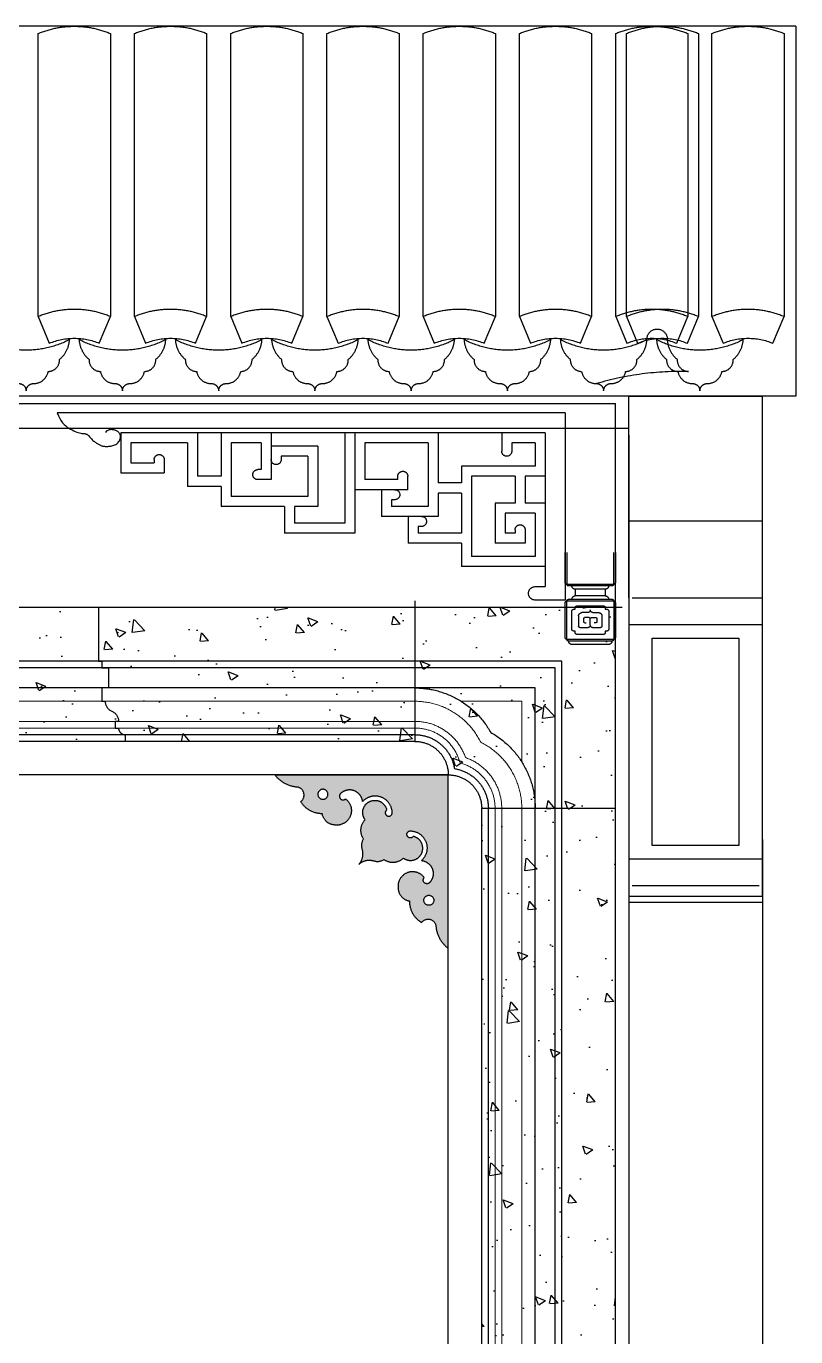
# Model space of a CAD drawing. Extents: x 296441 to 853063, y 459050 to 1117990.
# Drawn here: x 640348 to 641499, y 996923 to 998883 of the extents above; entities that cross this region are included whole.
import ezdxf
from ezdxf.xclip import XClip

# ---------------------------------------------------------------- set-up
doc = ezdxf.new("R2010")
doc.units = 0
doc.header["$LTSCALE"] = 1000
doc.header["$XCLIPFRAME"] = 0
for name, color, linetype in [('17-ELEV$0$G-XREF', 2, 'Continuous'), ('98S1-ELEV-N$0$A_PL_1', 130, 'Continuous'), ('A-DETL-MCUT', 6, 'Continuous'), ('A-DETL-PATT', 9, 'Continuous'), ('A_STAIR', 4, 'Continuous'), ('E1-ELEV-N$0$A-ELEV-HEVY', 2, 'Continuous'), ('E2-E3-ELEV-N$0$G-XREF', 2, 'Continuous'), ('ELEV-4$0$A-ELEV-OVLK', 153, 'Continuous'), ('LPC2118a$0$A-ELEV-OVLK', 153, 'Continuous'), ('mt1-E$0$MT_A-ELEV-E$0$A-ELEV-MEDM-HEVY', 2, 'Continuous'), ('mt2-E$0$A-ELEV-WIND', 147, 'Continuous'), ('WALL-TYPE-D-2$0$A-ELEV-MEDM-HEVY', 2, 'Continuous'), ('WALL-TYPE-D-2$0$A-ELEV-THIN', 144, 'Continuous'), ('WALL-TYPE-DETL-W$0$A-ELEV-MEDM', 4, 'Continuous'), ('WALL-TYPE-DETL-W$0$A-ELEV-THIN', 145, 'Continuous'), ('WALL-TYPE-DETL-W$0$A-ELEV-THIN-GRAY', 252, 'Continuous'), ('WALL-TYPE-DETL-W$0$A-SECT-WOOD', 17, 'Continuous'), ('ZT1_通用--填充---PM、LM、DY、JD', 8, 'Continuous'), ('分格线', 55, 'Continuous')]:
    doc.layers.add(name, color=color, linetype=linetype)
doc.layers.add('98S1-ELEV-N$0$A_PL_4', color=138, linetype='Continuous', lineweight=9)
doc.layers.add('A_PL_4', color=138, linetype='Continuous', lineweight=9)

# ---------------------------------------------------------------- blocks, each defined once
blk = doc.blocks.new('mt2-E$0$门角饰2')
at = {"layer": 'mt2-E$0$A-ELEV-WIND'}
h = blk.add_hatch(dxfattribs=at)
h.set_pattern_fill('AR-SAND', color=256)
h.set_pattern_definition([(37.50000000000001, (-797316.2345391549, -78531.11620388067), (-0.08000156479920251, 2.447066186646712), [0, -1.9304, 0, -2.159, 0, -2.06375]), (7.499999999999999, (-797316.2345391549, -78531.11620388067), (2.247616415690013, 3.584125502841771), [0, -1.0414, 0, -1.7399, 0, -0.66675]), (327.5, (-797317.7966391549, -78531.11620388067), (3.954961851207289, 0.007185923392728499), [0, -0.635, 0, -2.286, 0, -2.9845]), (317.5, (-797317.7966391549, -78531.11620388067), (3.817782262361487, 1.114646616286081), [0, -0.3175, 0, -1.4986, 0, -1.7145])])
h.paths.add_polyline_path([(0, 9.604264050722122e-10), (-133.8998702461831, -133.899870246154, -0.2676571532335317), (-111.9165835716994, -128.4929244415252, 0.2151758919660909), (-95.89758826955222, -126.832234016154, 0.3460682600296425), (-67.09245104342699, -124.4911920379382, 1.232605031124109), (-52.41351540840697, -92.07900429167785, -1.715722040888931), (-56.26232000393793, -83.86811689141905, -0.6710672228442435), (-40.09217631304637, -128.2021358765196, -0.5957551357357035), (-26.92652275052387, -159.9496024594409, -1.111434380358269), (-36.05906095961109, -153.5290343112429, 0.7649724216397704), (-75.02940542367287, -169.3769107072148, 0.3588800555595215), (-58.13925293588545, -188.5553632215015, 0.2663244727307067), (-39.90918733167928, -220.8203449534485, -0.6614347302214693), (-18.46929284580983, -225.4096483872854, 0.2240281881819003), (3.492459654808044e-10, -259.3334308330668)])
h.paths.add_polyline_path([(-21.58336763107218, -187.5880894524744, -1), (-36.58336763107218, -187.5880894524744, -1)], flags=16)
blk.add_lwpolyline([(-133.8998702454846, -133.8998702454846, -0.2676571532220454), (-111.9165835716994, -128.4929244415252, 0.2151758919660909), (-95.89758826955222, -126.832234016154, 0.3460682600296422), (-67.09245104342699, -124.4911920379382, 1.232605031124109), (-52.41351540840697, -92.07900429167785, -1.71572204088913), (-56.26232000393793, -83.86811689141905, -0.6710672228442267), (-40.09217631304637, -128.2021358765196, -0.5957551357357065), (-26.92652275052387, -159.9496024594409, -1.111434380358206), (-36.05906095961109, -153.5290343112429, 0.76497242163977), (-75.02940542367287, -169.3769107072148, 0.3588800555595209), (-58.13925293588545, -188.5553632215015, 0.2663244727307067), (-39.90918733167928, -220.8203449534485, -0.6614347302214496), (-18.46929284580983, -225.4096483872854, 0.224028188181906), (3.492459654808044e-10, -259.3334308330668), (0, 0)], format="xyb", dxfattribs=at)
blk.add_circle((-29.08336763107218, -187.5880894524744), 7.5, dxfattribs=at)
blk = doc.blocks.new('A$C7CE90621')
for p, q in [((-0.001879667048342526, 279.9995842226635), (-0.001879667048342526, -0.0004157773364568129)), ((-0.001879667048342526, 279.9995842226635), (759.9981203329517, 279.9995842226635)), ((29.99812033295166, 249.9995842226635), (29.99812033295166, 19.99958422266354)), ((29.99812033295166, 249.9995842226635), (664.9981203330681, 249.9995842226635)), ((94.99812033295166, 249.9995842226635), (94.99812033295166, 222.4995842226635)), ((189.9981203329517, 249.9995842226635), (189.9981203329517, 174.9995842226635)), ((314.9981203330681, 249.9995842226635), (314.9981203329517, 99.9995842226781)), ((329.9981203330681, 249.9995842226635), (329.9981203329517, 114.9995842226781)), ((439.9981203330681, 249.9995842226635), (439.9981203330681, 179.9995842226781)), ((514.9981203330681, 249.9995842226199), (514.9981203329517, 184.9995842226781)), ((549.9981203330681, 249.9995842226199), (549.9981203330681, 184.9995842226781)), ((664.9981203330681, 249.9995842226199), (664.9981203330681, 189.9995842227072)), ((44.99812033295166, 234.9995842226635), (79.99812033295166, 234.9995842226635)), ((44.99812033295166, 234.9995842226635), (44.99812033295166, 199.999584222649)), ((79.99812033295166, 234.9995842226635), (79.99812033295166, 222.4995842226635)), ((204.9981203329517, 234.999584222649), (204.9981203329517, 139.9995842226635)), ((204.9981203329517, 234.999584222649), (299.9981203330681, 234.9995842226635)), ((299.9981203330681, 234.9995842226635), (299.9981203329517, 179.9995842226635)), ((369.9981203329517, 229.9995842226635), (439.9981203330681, 229.9995842226635)), ((369.9981203329517, 229.9995842226635), (369.9981203329517, 139.9995842226635)), ((454.9981203330681, 234.9995842226635), (499.9981203330681, 234.9995842226635)), ((454.9981203330681, 234.9995842226635), (454.9981203329517, 194.9995842226781)), ((499.9981203330681, 234.9995842226635), (499.9981203329517, 154.9995842226781)), ((564.9981203330681, 234.9995842226635), (564.9981203329517, 169.9995842226926)), ((564.9981203330681, 234.9995842226635), (649.9981203330681, 234.9995842226635)), ((649.9981203330681, 234.9995842226635), (649.9981203330681, 204.9995842227072)), ((44.99812033295166, 199.999584222649), (154.9981203329517, 199.999584222649)), ((154.9981203329517, 199.999584222649), (154.9981203329517, 174.9995842226635)), ((384.9981203329517, 214.9995842226635), (424.9981203330681, 214.9995842226635)), ((384.9981203329517, 214.9995842226635), (384.9981203329517, 154.9995842226781)), ((424.9981203330681, 214.9995842226635), (424.9981203330681, 209.9995842226781)), ((599.9981203329517, 209.9995842227218), (599.9981203329517, 189.9995842227072)), ((614.9981203329517, 209.9995842227218), (614.9981203329517, 204.9995842227072)), ((649.9981203330681, 204.9995842227072), (614.9981203329517, 204.9995842227072)), ((29.99812033295166, 184.9995842226635), (59.99812033295166, 184.9995842226635)), ((59.99812033295166, 184.9995842226635), (59.99812033295166, 144.9995842226635)), ((74.99812033295166, 184.999584222649), (74.99812033295166, 144.9995842226635)), ((74.99812033295166, 184.999584222649), (139.9981203329517, 184.999584222649)), ((139.9981203329517, 184.999584222649), (139.9981203329517, 64.99958422266354)), ((235.4981203329517, 164.9995842226635), (235.4981203329517, 184.9995842226635)), ((250.4981203329517, 179.9995842226635), (250.4981203329517, 184.9995842226635)), ((250.4981203329517, 179.9995842226635), (299.9981203329517, 179.9995842226635)), ((439.9981203329517, 179.9995842226635), (459.9981203330681, 179.9995842226635)), ((454.9981203329517, 194.9995842226781), (459.9981203330681, 194.9995842226781)), ((514.9981203329517, 184.9995842226781), (549.9981203330681, 184.9995842226781)), ((664.9981203330681, 189.9995842227072), (599.9981203329517, 189.9995842227072)), ((154.9981203329517, 174.9995842226635), (189.9981203329517, 174.9995842226635)), ((154.9981203329517, 174.9995842226635), (189.9981203329517, 174.9995842226635)), ((154.9981203329517, 159.999584222649), (189.9981203329517, 159.999584222649)), ((154.9981203329517, 159.999584222649), (189.9981203329517, 159.999584222649)), ((154.9981203329517, 159.999584222649), (154.9981203329517, 99.9995842226781)), ((189.9981203329517, 159.999584222649), (189.9981203329517, 124.9995842226635)), ((235.4981203329517, 164.9995842226635), (314.9981203329517, 164.9995842226635)), ((274.9981203329517, 164.9995842226635), (274.9981203329517, 124.9995842226635)), ((514.9981203330681, 169.9995842226781), (514.9981203329517, 139.9995842226781)), ((514.9981203330681, 169.9995842226781), (564.9981203329517, 169.9995842226926)), ((29.99812033295166, 144.9995842226635), (59.99812033295166, 144.9995842226635)), ((74.99812033295166, 144.9995842226635), (104.9981203329517, 144.9995842226635)), ((104.9981203329517, 144.9995842226635), (104.9981203329517, 84.99958422264899)), ((204.9981203329517, 139.9995842226635), (259.9981203329517, 139.9995842226781)), ((254.9981203329517, 149.9995842226635), (259.9981203329517, 149.9995842226635)), ((259.9981203329517, 149.9995842226635), (259.9981203329517, 139.9995842226781)), ((369.9981203329517, 139.9995842226635), (404.9981203329517, 139.9995842226781)), ((384.9981203329517, 154.9995842226781), (499.9981203330681, 154.9995842226926)), ((404.9981203329517, 139.9995842226781), (404.9981203329517, 114.9995842226781)), ((419.9981203329517, 139.9995842226781), (514.9981203329517, 139.9995842226781)), ((419.9981203329517, 139.9995842226781), (419.9981203329517, 99.9995842226781)), ((44.99812033295166, 129.9995842226635), (89.99812033295166, 129.9995842226635)), ((44.99812033295166, 129.9995842226635), (44.99812033295166, 64.99958422266354)), ((89.99812033295166, 129.9995842226635), (89.99812033295166, 99.99958422266354)), ((189.9981203329517, 124.9995842226635), (274.9981203329517, 124.9995842226635)), ((234.9981203329517, 124.9995842226635), (234.9981203329517, 84.99958422266354)), ((59.99812033295166, 104.9995842226635), (59.99812033295166, 84.99958422266354)), ((74.99812033295166, 104.9995842226635), (74.99812033295166, 99.99958422264899)), ((74.99812033295166, 99.99958422264899), (89.99812033295166, 99.99958422266354)), ((154.9981203329517, 99.99958422266354), (219.9981203329517, 99.99958422266354)), ((214.9981203329517, 109.9995842226635), (219.9981203329517, 109.9995842226635)), ((219.9981203329517, 109.9995842226635), (219.9981203329517, 99.99958422266354)), ((314.9981203329517, 99.9995842226781), (419.9981203329517, 99.9995842226781)), ((329.9981203329517, 114.9995842226781), (404.9981203329517, 114.9995842226781)), ((59.99812033295166, 84.99958422266354), (104.9981203329517, 84.99958422264899)), ((154.9981203329517, 84.99958422266354), (234.9981203329517, 84.99958422266354)), ((154.9981203329517, 84.99958422263444), (154.9981203329517, 49.99958422266354)), ((44.99812033295166, 64.99958422266354), (139.9981203329517, 64.99958422266354)), ((29.99812033295166, 49.99958422266354), (154.9981203329517, 49.99958422266354)), ((44.99812033295166, 19.99958422266354), (29.99812033295166, 19.99958422266354)), ((-0.001879667048342526, -0.0004157773364568129), (44.99812033295166, -0.0004157773364568129))]:
    blk.add_line(p, q)
blk.add_lwpolyline([(759.9981203329517, 279.9995842226635), (758.1675611420069, 275.4316774640756), (756.2161857829196, 271.4825163131463), (754.1566499103792, 268.0853319466696), (752.0016091793077, 265.1733555414539), (749.7637192445109, 262.6798182743078), (747.455635760678, 260.5379513220105), (745.0900143828476, 258.6809858613851), (742.6795107655926, 257.0421530692547), (740.2398242183262, 255.5658219504403), (737.7988286676118, 254.2409128221188), (735.3874416947365, 253.0674838295381), (733.0365808806382, 252.0455931179167), (730.7771638067206, 251.1752988325024), (728.6401080539217, 250.4566591185139), (726.6563312034123, 249.8897321211989), (724.8567508362466, 249.4745759857615), (723.2622048851335, 249.2037324164703), (721.8532126882346, 249.0396773536195), (720.6002139350167, 248.9373702965095), (719.4736483150627, 248.8517707444116), (718.443955517956, 248.7378381966555), (717.4815752333961, 248.5505321525416), (716.5569471508497, 248.2448121113703), (715.6405109600164, 247.7756375724275), (714.7078246884048, 247.1116295229585), (713.7549197166227, 246.2760549019731), (712.7829457632033, 245.3058421364112), (711.79305254668, 244.2379196531983), (710.7863897855859, 243.1092158792744), (709.7641071985709, 241.9566592415795), (708.7273545040516, 240.8171781670389), (707.6772814206779, 239.7277010826074), (706.6157772091683, 238.717885081991), (705.5476892989827, 237.7883019259898), (704.47860466165, 236.9322520421993), (703.414110268699, 236.1430358582002), (702.3597930918913, 235.4139538015588), (701.3212401026394, 234.7383062998852), (700.3040382725885, 234.1093937807454), (699.3137745732674, 233.5205166717205), (698.3533679094398, 232.9664560447418), (697.4150649181101, 232.4479155490408), (696.4884441691684, 231.9670794782287), (695.5630842327373, 231.5261321259022), (694.6285636789398, 231.1272577856143), (693.6744610777823, 230.7726407510054), (692.6903549993876, 230.4644653156138), (691.6658240136458, 230.2049157730653), (690.5919391404605, 229.995893794432), (689.4657411978114, 229.8381705608626), (688.285763453343, 229.7322346309666), (687.0505391751649, 229.6785745634115), (685.7586016306886, 229.6776789168071), (684.4084840876749, 229.7300362497917), (682.9987198141171, 229.8361351210042), (681.527842077543, 229.9964640890685), (679.9990469842451, 230.2137181645958), (678.4341819944093, 230.4994181660441), (676.8597574065207, 230.8672913638293), (675.3022835191805, 231.3310650283966), (673.7882706309902, 231.9044664301473), (672.344229040551, 232.6012228395266), (670.9966690464644, 233.4350615269213), (669.7721009473316, 234.4197097628057), (668.6930148110259, 235.5609273989685), (667.7658197832061, 236.8326046128932), (666.9929047789192, 238.2006641634071), (666.376658712863, 239.6310288093955), (665.9194705000846, 241.0896213096858), (665.6237290555146, 242.5423644231632), (665.4918232942, 243.9551809086843), (665.5261421309551, 245.2939935250906), (665.7257942991564, 246.5310518572514), (666.0767678050324, 247.6639127941744), (666.561770473374, 248.6964600508218), (667.1635101290885, 249.6325773422141), (667.8646945967339, 250.4761483833281), (668.6480317009846, 251.2310568891698), (669.4962292667478, 251.9011865747161), (670.3919951185817, 252.4904211549874), (671.320851793047, 253.0026236737322), (672.2795806732029, 253.4415744897269), (673.2677778539946, 253.8110332905198), (674.2850394302513, 254.1147597636736), (675.3309614969185, 254.3565135967219), (676.4051401489414, 254.5400544772274), (677.5071714810329, 254.6691420927236), (678.6366515881382, 254.7475361307443), (679.7912477620412, 254.7720586016221), (680.9609120824607, 254.7117808065959), (682.1336678257212, 254.5288363697036), (683.2975382684963, 254.1853589149396), (684.4405466873432, 253.6434820663271), (685.5507163587026, 252.8653394478897), (686.6160705591319, 251.8130646836362), (687.6246325651882, 250.4487913975754)])
for centre, radius, start, end in [((87.49812033295166, 222.4995842226635), 7.499999999998408, 180, 0), ((607.4981203329517, 209.9995842227218), 7.500000000000454, 0, 180), ((432.4981203329517, 209.9995842226781), 7.500000000001819, 180, 0), ((242.9981203329517, 184.9995842226635), 7.5, 0, 180), ((459.9981203330681, 187.4995842226635), 7.500000000003031, 270, 90), ((254.9981203329517, 157.4995842226635), 7.500000000001819, 90, 270), ((214.9981203329517, 117.4995842226635), 7.500000000001819, 90, 270), ((67.49812033295166, 104.9995842226635), 7.499999999999999, 0, 180), ((44.99812033295166, 9.999584222663543), 10, 270, 90)]:
    blk.add_arc(centre, radius, start, end)
blk = doc.blocks.new('WALL-TYPE-DETL-W$0$垂花柱1-E')
at = {"layer": 'WALL-TYPE-DETL-W$0$A-ELEV-MEDM'}
for p, q in [((-29.99999999406282, -690.0051878701779), (-29.99999999406282, -710.0051878701779)), ((59.9999999984866, -690.0051878701779), (59.9999999984866, -710.0051878701779)), ((-59.99999999778811, -730.0051878699451), (-59.99999999778811, -835.0051878697122)), ((79.9999999984866, -720.0051878701779), (-49.99999999778811, -720.0051878701779)), ((90.00000000221189, -835.0051878704107), (89.9999999984866, -730.0051878699451)), ((-49.99999999778811, -845.0051878697122), (80.00000000593718, -845.0051878704107))]:
    blk.add_line(p, q, dxfattribs=at)
for points in [[(-59.99999999965075, -580.0051878701779), (-59.99999999965075, -670.004720046767)], [(90.00000000034925, -670.004720046767), (90.00000000034925, -580.0051878701779)], [(-49.99906434782315, -680.0051878701779), (80.06746361660771, -680.0051878701779)]]:
    blk.add_lwpolyline(points, dxfattribs=at)
for centre, radius, start, end in [((-54.99953217187431, -670.004720046185), 5.000467824051157, 180.0000000066701, 270), ((-49.99906434782315, -675.0051878701779), 5.000467824051157, 180.0000000066701, 270), ((-29.99999999406282, -680.0051878701779), 10, 180, 270), ((59.9999999984866, -680.0051878701779), 10, 270, 0), ((79.99906435224693, -675.0051878701779), 5.000467824051157, 270, 359.9999999933299), ((84.99953217629809, -670.004720046185), 5.000467824051157, 270, 359.9999999933299), ((-54.99999999778811, -730.0051878699451), 5, 90, 180), ((-49.99999999778811, -725.0051878701779), 5, 90, 180), ((-29.99999999406282, -720.0051878701779), 10, 90, 180), ((59.9999999984866, -720.0051878701779), 10, 0, 90), ((79.9999999984866, -725.0051878701779), 5, 0, 90), ((84.9999999984866, -730.0051878699451), 5, 0, 90), ((-54.99999999778811, -835.0051878697122), 5, 180, 270), ((-49.99999999778811, -840.0051878697122), 5, 180, 270), ((80.00000000593718, -840.0051878704107), 5, 270, 0), ((85.00000000221189, -835.0051878704107), 5, 270, 0)]:
    blk.add_arc(centre, radius, start, end, dxfattribs=at)
at = {"layer": 'WALL-TYPE-DETL-W$0$A-ELEV-THIN', "ltscale": 0.1}
for p, q in [((-29.99999999406282, -690.0051878701779), (59.9999999984866, -690.0051878701779)), ((-29.99999999406282, -710.0051878701779), (59.9999999984866, -710.0051878701779)), ((-39.99999999778811, -855.0051878699451), (69.99999998731073, -855.0051878699451))]:
    blk.add_line(p, q, dxfattribs=at)
for centre, radius, start, end in [((-39.99999999778811, -845.0051878699451), 10, 180, 270), ((69.99999998731073, -845.0051878699451), 9.999999999999998, 270, 0)]:
    blk.add_arc(centre, radius, start, end, dxfattribs=at)
at = {"layer": 'WALL-TYPE-DETL-W$0$A-ELEV-THIN-GRAY', "color": 8}
for p, q in [((-54.99999999569263, -675.00518784835), (-54.99999999592546, -580.0051878701779)), ((84.99953218339942, -580.0051878701779), (84.99953217629809, -675.0051878701779)), ((84.99953217629809, -675.0051878701779), (-54.99953217187431, -675.005187870207)), ((84.9999999984866, -725.0051878699451), (-54.99999999778811, -725.0051878699451)), ((-54.99999999778811, -725.0051878701779), (-54.99999999778811, -840.0051878697122)), ((54.9999999984866, -740.0051878701779), (-24.99999999778811, -740.0051878701779)), ((85.00000000593718, -840.0051878704107), (84.9999999984866, -725.0051878699451)), ((-39.99999999778811, -755.0051878704107), (-39.99999999778811, -810.0051878699451)), ((-29.99999999778811, -750.0051878704107), (-34.99999999778811, -750.0051878701779)), ((-29.99999999778811, -745.0051878704107), (-29.99999999778811, -750.0051878704107)), ((-20.00000000523869, -770.0051878706436), (-20.0000000015134, -800.0051878699451)), ((6.999999998486601, -760.0051878699451), (-10.00000000523869, -760.0051878701779)), ((-4.999999997788109, -778.0051878697122), (-4.999999997788109, -784.3324136833544)), ((11.9999999984866, -775.0051878690138), (-1.999999997788109, -775.0051878706436)), ((15.00000000034925, -797.0052683969552), (15.00000000221189, -778.0051878687809)), ((14.99999999674037, -797.0054170035583), (14.99999999476131, -778.8940767580061)), ((18.00000000221189, -775.0051878690138), (31.9999999984866, -775.0051878704107)), ((22.9999999984866, -760.0051878701779), (40.00000000221189, -760.0051878704107)), ((34.9999999984866, -778.0051878694794), (35.00000000221189, -787.0051878687809)), ((50.00000000221189, -770.0051878708764), (49.9999999984866, -800.0051878701779)), ((59.9999999984866, -750.0051878704107), (59.9999999984866, -745.0051878699451)), ((64.9999999984866, -750.0051878701779), (59.9999999984866, -750.0051878704107)), ((70.00000000221189, -810.0051878701779), (69.9999999984866, -755.0051878701779)), ((-34.99999999778811, -815.0051878699451), (-29.99999999778811, -815.0051878701779)), ((-29.99999999778811, -815.0051878701779), (-29.99999999778811, -820.0051878699451)), ((-15.0000000015134, -805.0051878697122), (7, -805.0051878694794)), ((-4.999999997788109, -784.3324136833544), (-4.999999997788109, -787.0051878697122)), ((-1.999999997788109, -790.0051878697122), (3.158244660473429, -790.0051878697122)), ((23, -805.0051878697413), (44.9999530329369, -805.0051878697122)), ((32.00000000221189, -790.0051878694794), (26.84175534395035, -790.0051878697122)), ((35.00000000221189, -784.3324136833544), (35.00000000221189, -786.1162989807199)), ((60.00000000221189, -820.0051878701779), (60.00000000221189, -815.0051878704107)), ((60.00000000221189, -815.0051878704107), (65.00000000221189, -815.0051878704107)), ((-54.99999999778811, -840.0051878697122), (85.00000000221189, -840.0051878704107)), ((-24.99999999778811, -825.0051878699451), (55.00000000221189, -825.0051878704107))]:
    blk.add_line(p, q, dxfattribs=at)
for centre, radius, start, end in [((-24.99999999778811, -745.0051878701779), 5, 90, 180), ((54.9999999984866, -745.0051878701779), 5, 0, 90), ((-34.99999999778811, -755.0051878701779), 5, 90, 180), ((-10.00000000523869, -770.0051878701779), 10, 90, 180), ((-1.999999997788109, -778.0051878706436), 3, 90, 179.9999999733196), ((6.999999998486601, -752.0051878699451), 8, 270, 0), ((11.9999999984866, -778.0051878690138), 3, 0, 90), ((22.9999999984866, -752.0051878701779), 8, 180, 270), ((18.00000000221189, -778.0051878690138), 3, 90, 180), ((31.9999999984866, -778.0051878704107), 3, 0, 90), ((40.00000000221189, -770.0051878704107), 10, 0, 90), ((64.9999999984866, -755.0051878701779), 5, 0, 90), ((-34.99999999778811, -810.0051878699451), 5, 180, 270), ((-24.99999999778811, -820.0051878699451), 5, 180, 270), ((-15.0000000015134, -800.0051878697122), 5, 180, 270), ((-1.999999997788109, -787.0051878697122), 3, 180, 270), ((7, -797.0051878694794), 8, 270, 0), ((23, -797.0051878697122), 8, 180, 270), ((32.00000000221189, -787.0051878694794), 3, 270, 0), ((44.9999999984866, -800.0051878699451), 5, 270, 0), ((55.00000000221189, -820.0051878704107), 5, 270, 0), ((65.00000000221189, -810.0051878704107), 5, 270, 0)]:
    blk.add_arc(centre, radius, start, end, dxfattribs=at)
blk = doc.blocks.new('E1-ELEV-N$0$mentou9600')
at = {"layer": 'ZT1_通用--填充---PM、LM、DY、JD', "ltscale": 200}
h = blk.add_hatch(dxfattribs=at)
h.set_pattern_fill('混凝土', color=256, scale=20)
h.set_pattern_definition([(49.99999999999999, (-949.999979789136, 800.0000000005821), (143.4520365201507, -12.55042699651902), [15, -165]), (355, (-949.999979789136, 800.0000000005821), (-27.7502667226, 150.4384267400024), [12, -132]), (100.4514, (-938.0456437891116, 798.9541320005665), (115.7018763428043, 137.8879084121907), [12.74803799999999, -140.2284223999997]), (46.18420000000002, (-949.999979789136, 840.0000000005821), (213.4482097251289, -33.10380286580362), [22.49999999999993, -247.4999999999994]), (96.6356, (-932.2126307891449, 837.241338600521), (186.9325411097407, 194.8235741800883), [19.1220576, -210.3426]), (351.1842, (-949.999979789136, 840.0000000005821), (186.9323890267254, 194.8237201850649), [18, -198]), (21, (-929.999979789136, 830.0000000005821), (119.3814104236923, -80.52377813306776), [15, -165]), (326.0000000000001, (-929.999979789136, 830.0000000005821), (48.66306638431634, 145.0300090093706), [12, -132]), (71.4514, (-920.0515331891365, 823.2896788006183), (168.044525716298, 64.50609934199048), [12.748038, -140.2284224]), (37.50000000000001, (-949.999979789136, 800.0000000005821), (2.431971063458134, 66.5787707662623), [0, -130.4, 0, -134, 0, -132.5]), (7.499999999999999, (-949.999979789136, 800.0000000005821), (52.61390748842972, 78.88234237647205), [0, -76.39999999999999, 0, -127.4, 0, -50.5]), (327.5, (-994.5999797891127, 800.0000000005821), (106.7644872344818, -4.510974346875951), [0, -50, 0, -156, 0, -207]), (317.5, (-1014.599979789113, 800.0000000005821), (116.6372338684772, 20.02099646646354), [0, -65, 0, -103.6, 0, -147])])
h.paths.add_polyline_path([(950.0000202099327, 3050.000000000582), (-949.999979789136, 3050.000000000582), (-949.9999797894852, 400.0001054838067), (-749.9999797894852, 400.0001054838067), (-749.999979789136, 2750.000000000582), (-729.6357356255176, 2790.270609333063), (-699.9996875169454, 2800.000000000582), (-695.9846703518415, 2819.631816876587), (-685.3553188485093, 2835.355339059955), (-656.4423013842897, 2849.583227935713), (-645.2101458875695, 2850.000000000582), (650.0000202099327, 2850.000000000582), (669.9098251224495, 2845.865015735268), (687.6448827205459, 2832.906903935131), (696.5440121192951, 2818.26627540472), (699.9997279375093, 2800.000000000582), (716.9186700041173, 2797.050603494514), (735.3553592693061, 2785.355339059955), (746.0482681981521, 2769.482270330773), (749.2035374309635, 2758.888975930517), (750.0000202099327, 2750.000000000582), (750.0000202106312, 400.0000000004657), (950.0000202106312, 400.0000000004657)])
at = {"layer": '98S1-ELEV-N$0$A_PL_1', "lineweight": -2}
for p, q in [((-970.0001339400187, 3307.682412416441), (-970.0001339400187, 2703.37292508292)), ((-1170.000105955405, 3024.124053557171), (-970.0001059535425, 3024.124053557171)), ((-1170.000105955405, 2674.124053556239), (-970.0001059535425, 2674.124053558102)), ((-1170.000105955405, 2609.124053559033), (-970.0001059535425, 2609.124053559033))]:
    blk.add_line(p, q, dxfattribs=at)
at = {"layer": '98S1-ELEV-N$0$A_PL_1', "lineweight": -2, "ltscale": 0.1}
for q in [(-1021.877272953978, 3179.124052983476), (-970.0001059535425, 3179.124052983476)]:
    blk.add_line((-1170.000105955405, 3179.124052983476), q, dxfattribs=at)
blk.add_lwpolyline([(-970.0001059535425, 3307.682412416441), (-970.0001059535425, 2618.358073921641), (-1170.000105955405, 2618.358073922573), (-1169.999952617334, 3366.068816147163)], dxfattribs=at)
at = {"layer": '98S1-ELEV-N$0$A_PL_4', "lineweight": -2}
for p, q in [((-1170.000105955405, 3064.124053509673), (-975.0001059540082, 3064.124053509673)), ((-1170.000105955405, 3064.124053509673), (-975.0001059540082, 3064.124053509673)), ((-1170.000105955405, 3064.124053509673), (-975.0001059540082, 3064.124053509673)), ((-1170.000105955405, 3064.124053509673), (-975.0001059540082, 3064.124053509673)), ((-1165.000105953543, 2634.124053557171), (-975.0001059535425, 2634.124053557171))]:
    blk.add_line(p, q, dxfattribs=at)
blk.add_lwpolyline([(-1005.000105954008, 3004.124053557171), (-1135.000105954008, 3004.124053557171), (-1135.000105953543, 2694.124053557171), (-1005.000105954008, 2694.124053557171)], close=True, dxfattribs=at)
at = {"layer": 'A-DETL-MCUT', "ltscale": 0.2}
blk.add_lwpolyline([(-176.6972251074621, 3050.000000000582), (-176.6972250868566, 2970.000000000582), (-181.6972250884864, 2970.000000000582), (-181.6972250893014, 2960.000000000582), (-191.6972250932595, 2960.000000000582), (-191.6972251042025, 2930.000000030384), (-181.6972251042025, 2930.000000037835), (-181.6972251046682, 2910.000000000582), (-186.6972250893014, 2910.000000000582), (-186.7360911762808, 2908.876773729338), (-186.8525035207858, 2907.758920431719), (-187.0459052621154, 2906.651787379407), (-187.3153712595813, 2905.560670563835), (-187.6596125175711, 2904.490789362346), (-188.0769823516021, 2903.447261571069), (-188.565484265564, 2902.435078925104), (-189.1227815015009, 2901.459083218011), (-189.7462082176935, 2900.52394314378), (-190.4327822410269, 2899.634131961851), (-191.1792193321744, 2898.793906100444), (-191.9819488953799, 2898.007284795516), (-192.8371310591465, 2897.278030864312), (-193.7406750437804, 2896.609632706852), (-194.6882587299915, 2896.005287617794), (-195.6753493339056, 2895.467886492959), (-196.6972250893014, 2895.000000000582), (-197.7191008451628, 2894.532113510766), (-198.7061914497754, 2893.994712388492), (-199.6537751370342, 2893.390367301996), (-200.5573191227159, 2892.721969146864), (-201.412501287763, 2891.992715217988), (-202.2152308524819, 2891.206093915389), (-202.9616679451428, 2890.365868056077), (-203.6482419703389, 2889.47605687601), (-204.2716686883941, 2888.540916803642), (-204.8289659261936, 2887.564921098412), (-205.3174678422511, 2886.552738453844), (-205.7348376784939, 2885.509210664197), (-206.079078938812, 2884.439329463872), (-206.3485449386062, 2883.348212649464), (-206.5419466823805, 2882.241079598083), (-206.6583590294467, 2881.123226301163), (-206.6972251191037, 2880.000000030384), (-201.6972251042025, 2880.000000037835), (-201.6972251045518, 2870.000000030384), (-206.6972250893014, 2870.000000030384, -0.414213562373095), (-216.6972250893014, 2860.000000000582), (-216.6972250886029, 2850.000000000582)], format="xyb", dxfattribs=at)
at = {"layer": 'A-DETL-PATT', "color": 2, "ltscale": 0.5}
for p, q in [((950.0000202099327, 3355.087705669226), (-949.999979789136, 3355.087698112475)), ((-949.999979789136, 3060.000000000582), (-949.999979789136, 3355.087698190473))]:
    blk.add_line(p, q, dxfattribs=at)
at = {"layer": 'A-DETL-PATT', "ltscale": 0.5}
blk.add_line((969.9999708477408, 3318.617996646091), (-970.0001125162235, 3318.617996501271), dxfattribs=at)
at = {"layer": 'A_PL_4', "ltscale": 0.2}
for p, q in [((-809.999979789136, 2819.282032303396), (-809.999979789136, 2910.000000000582)), ((-809.999979789136, 2910.000000000582), (-719.2820120919496, 2910.000000000582)), ((-649.999979789136, 2910.000000000582), (2.021039836108685e-05, 2910.000000000582)), ((-649.999979789136, 2880.000000000582), (2.021039836108685e-05, 2880.000000000582)), ((-649.999979789136, 2870.000000000582), (2.021039836108685e-05, 2870.000000000582)), ((-809.999979789136, 900.0000000005821), (-809.999979789136, 2750.000000000582)), ((-779.999979789136, 900.0000000005821), (-779.999979789136, 2750.000000000582)), ((-769.999979789136, 900.0000000005821), (-769.999979789136, 2750.000000000582))]:
    blk.add_line(p, q, dxfattribs=at)
for centre, radius, start, end in [((-649.999979789136, 2800.000000000582), 109.9999999999995, 90, 153.7483486591421), ((-649.999979789136, 2800.000000000582), 79.99999999999955, 90, 161.2278374495046), ((-649.999979789136, 2800.000000000582), 69.99999999999955, 90, 165.3364156127294), ((-699.999979789136, 2750.000000000582), 109.9999999999995, 116.2516513497903, 180), ((-699.999979789136, 2750.000000000582), 79.99999999999955, 108.7721625568107, 180), ((-699.999979789136, 2750.000000000582), 69.99999999999955, 104.6635843808177, 180)]:
    blk.add_arc(centre, radius, start, end, dxfattribs=at)
at = {"layer": 'A_STAIR', "ltscale": 0.2}
for p, q in [((-859.999979789136, 900.0000000005821), (-859.999979789136, 2960.000000000582)), ((-859.999979789136, 2960.000000000582), (2.021039836108685e-05, 2960.000000000582)), ((-649.999979789136, 2860.000000000582), (2.021039836108685e-05, 2860.000000000582)), ((-759.999979789136, 900.0000000005821), (-759.999979789136, 2750.000000000582))]:
    blk.add_line(p, q, dxfattribs=at)
for centre, start, end in [((-649.999979789136, 2800.000000000582), 90, 171.1042047103948), ((-699.999979789136, 2750.000000000582), 98.89579528960527, 180)]:
    blk.add_arc(centre, 59.99999999999955, start, end, dxfattribs=at)
at = {"layer": 'ELEV-4$0$A-ELEV-OVLK', "ltscale": 0.1}
blk.add_line((-969.9999645911157, 3366.068228383432), (-1169.999964591116, 3366.068228383432), dxfattribs=at)
at = {"layer": 'LPC2118a$0$A-ELEV-OVLK'}
for p, q in [((-1219.999752052943, 3919.354531503865), (-1219.999752052943, 3366.068816147163)), ((-1219.999752052943, 3919.354531503865), (1220.000020062784, 3919.354520054883)), ((-1219.999752052943, 3366.068816147163), (1220.000020062784, 3366.068816147163)), ((-1010.000191101572, 3366.068208606448), (770.000231759157, 3366.067968810443))]:
    blk.add_line(p, q, dxfattribs=at)
at = {"layer": 'mt1-E$0$MT_A-ELEV-E$0$A-ELEV-MEDM-HEVY', "ltscale": 0.2}
for p, q in [((-829.999979789136, 900.0000000005821), (-829.999979789136, 2930.000000000582)), ((-829.999979789136, 2930.000000000582), (2.021039836108685e-05, 2930.000000000582))]:
    blk.add_line(p, q, dxfattribs=at)
for centre in [(-649.999979789136, 2800.000000000582), (-699.999979789136, 2750.000000000582)]:
    blk.add_arc(centre, 49.99999999999955, 90, 180, dxfattribs=at)
at = {"layer": 'mt2-E$0$A-ELEV-WIND', "ltscale": 0.2}
for p, q in [((-699.999979789136, 450.0000000005821), (-699.999979789136, 2800.000000000582)), ((-699.999979789136, 2800.000000000582), (2.021039836108685e-05, 2800.000000000582))]:
    blk.add_line(p, q, dxfattribs=at)
at = {"layer": 'WALL-TYPE-D-2$0$A-ELEV-MEDM-HEVY', "ltscale": 0.2}
for p, q in [((-949.999979789136, 900.0000000005821), (-949.999979789136, 3060.000000000582)), ((-949.999979789136, 900.0000000005821), (-949.999979789136, 3060.000000000582)), ((-949.999979789136, 900.0000000005821), (-949.999979789136, 3060.000000000582)), ((-959.999979789136, 3050.000000000582), (2.021039836108685e-05, 3050.000000000582)), ((-869.999979789136, 900.0000000005821), (-869.999979789136, 2970.000000000582)), ((-869.999979789136, 2970.000000000582), (2.021039836108685e-05, 2970.000000000582)), ((-649.999979789136, 2850.000000000582), (2.021039836108685e-05, 2850.000000000582)), ((-749.999979789136, 900.0000000005821), (-749.999979789136, 2750.000000000582))]:
    blk.add_line(p, q, dxfattribs=at)
at = {"layer": 'WALL-TYPE-D-2$0$A-ELEV-MEDM-HEVY'}
for p, q in [((-1169.999979669577, 2703.372925081989), (-1169.999979670858, 400.0000000008149)), ((-969.9999796695774, 2703.372925081057), (-969.999979670858, 400.0000000008149))]:
    blk.add_line(p, q, dxfattribs=at)
at = {"layer": 'WALL-TYPE-D-2$0$A-ELEV-MEDM-HEVY', "ltscale": 0.2}
for centre, start, end in [((-649.999979789136, 2800.000000000582), 90, 150.7811785026487), ((-699.999979789136, 2750.000000000582), 119.2188214973512, 180)]:
    blk.add_arc(centre, 129.9999999999995, start, end, dxfattribs=at)
at = {"layer": 'WALL-TYPE-D-2$0$A-ELEV-THIN'}
for points, elevation in [([(-1094.479136605398, 3485.21808978077), (-1094.479137605638, 3908.51985667157, 0.2), (-1202.479137605638, 3908.51985667157), (-1202.479136605398, 3485.21808978077)], 166.7842459999997), ([(-966.4793846054235, 3485.21808978077), (-966.479385605664, 3908.51985667157, 0.2), (-1074.479385605664, 3908.51985667157), (-1074.479384605424, 3485.21808978077)], 166.7842459999997), ([(-950.4792606054107, 3485.21808978077), (-950.4792616056511, 3908.51985667157, 0.2), (-1058.479261605651, 3908.51985667157), (-1058.479260605411, 3485.21808978077)], 166.7842459999997), ([(-806.4793847241672, 3485.21808978077), (-806.4793857244076, 3908.51985667157, 0.2), (-914.4793857244076, 3908.51985667157), (-914.4793847241672, 3485.21808978077)], 166.7842459999997), ([(-662.47950872418, 3485.21808978077), (-662.4795097244205, 3908.51985667157, 0.2), (-770.4795097244205, 3908.51985667157), (-770.47950872418, 3485.21808978077)], 166.7842459999997), ([(-518.4796327241929, 3485.218089780305), (-518.4796337244334, 3908.51985667157, 0.2), (-626.4796337244334, 3908.51985667157), (-626.4796327241929, 3485.218089780305)], 166.7842459999997), ([(-374.4797567242058, 3485.218089780305), (-374.4797577244462, 3908.51985667157, 0.2), (-482.4797577244462, 3908.51985667157), (-482.4797567242058, 3485.218089780305)], 166.7842459999997), ([(-230.4798807242187, 3485.218090277165), (-230.4798817244591, 3908.51985716843, 0.2), (-338.4798817244591, 3908.51985716843), (-338.4798807242187, 3485.218090277165)], 333.5684919999995), ([(-86.48000472423155, 3485.21809077356), (-86.480005724472, 3908.519857664825, 0.2), (-194.480005724472, 3908.519857664825), (-194.4800047242315, 3485.21809077356)], 500.3527379999992), ([(-247.0952407243894, 3445.341109277215, 0.2), (-321.8644717243733, 3445.341109277215), (-338.4798807242187, 3485.218090277165, -0.2), (-230.4798807242187, 3485.218090277165), (-247.0952897240641, 3445.341109277215)], 166.7842459999997), ([(-103.0953647244023, 3445.34110977361, 0.2), (-177.8645957243862, 3445.34110977361), (-194.4800047242315, 3485.21809077356, -0.2), (-86.48000472423155, 3485.21809077356), (-103.0954137240769, 3445.34110977361)], 333.5684919999995), ([(-1076.479261605651, 3374.237449780572, 0.408684), (-1087.074983605766, 3385.035517780576, -0.371092), (-1109.383747605258, 3403.163998780772, -0.424354), (-1126.356003605411, 3421.146188780665, -0.213335), (-1141.279265605495, 3450.773770780768, 0.244572), (-1011.679505605833, 3450.773770780768, -0.213335), (-1026.602767605917, 3421.146188780665, -0.424354), (-1043.575023605139, 3403.163998780772, -0.371092), (-1065.883787605562, 3385.035517780576, 0.408684), (-1076.479509605677, 3374.237449780572)], -317.2238600000003), ([(-932.479385605664, 3374.237449780572, 0.408684), (-943.0751076057786, 3385.035517780576, -0.371092), (-965.3838716052705, 3403.163998780772, -0.424354), (-982.3561276054243, 3421.146188780665, -0.213335), (-997.2793896055082, 3450.773770780768, 1.042638890426054), (-1027.679629605846, 3450.773770780768, -0.213335), (-1042.602891605929, 3421.146188780665, -0.424354), (-1059.575147605152, 3403.163998780772, -0.07681009066933837), (-921.8839116055751, 3385.035517780576, 0.408684), (-932.4796336056897, 3374.237449780572)], -317.2238600000003), ([(-932.4793857244076, 3374.237449780572, 0.408684), (-943.0751077245222, 3385.035517780576, -0.371092), (-965.3838717240142, 3403.163998780772, -0.424354), (-982.3561277241679, 3421.146188780665, -0.213335), (-997.2793897242518, 3450.773770780768, 0.244572), (-867.6796297245892, 3450.773770780768, -0.213335), (-882.6028917246731, 3421.146188780665, -0.424354), (-899.5751477238955, 3403.163998780772, -0.371092), (-921.8839117243188, 3385.035517780576, 0.408684), (-932.4796337244334, 3374.237449780572)], -317.2238600000003), ([(-788.4795097244205, 3374.237449780572, 0.408684), (-799.0752317245351, 3385.035517780576, -0.371092), (-821.383995724027, 3403.163998780772, -0.424354), (-838.3562517241808, 3421.146188780665, -0.213335), (-853.2795137242647, 3450.773770780768, 0.244572), (-723.679753724602, 3450.773770780768, -0.213335), (-738.603015724686, 3421.146188780665, -0.424354), (-755.5752717239084, 3403.163998780772, -0.371092), (-777.8840357243316, 3385.035517780576, 0.408684), (-788.4797577244462, 3374.237449780572)], -317.2238600000003), ([(-644.4796337244334, 3374.237449780572, 0.408684), (-655.075355724548, 3385.035517780576, -0.371092), (-677.3841197240399, 3403.163998780772, -0.424354), (-694.3563757241936, 3421.146188780665, -0.213335), (-709.2796377242776, 3450.773770780768, 0.244572), (-579.6798777236836, 3450.773770780768, -0.213335), (-594.6031397237675, 3421.146188780665, -0.424354), (-611.5753957239212, 3403.163998780772, -0.371092), (-633.8841597243445, 3385.035517780576, 0.408684), (-644.4798817244591, 3374.237449780572)], -317.2238600000003), ([(-500.4797577244462, 3374.237449780572, 0.408684), (-511.0754797245609, 3385.035517780576, -0.371092), (-533.3842437240528, 3403.163998780306, -0.424354), (-550.3564997242065, 3421.146188780665, -0.213335), (-565.2797617242904, 3450.773770780303, 0.244572), (-435.6800017236965, 3450.773770780303, -0.213335), (-450.6032637237804, 3421.146188780665, -0.424354), (-467.5755197239341, 3403.163998780306, -0.371092), (-489.8842837243574, 3385.035517780576, 0.408684), (-500.480005724472, 3374.237449780572)], -317.2238600000003), ([(-356.4798817244591, 3374.237450277433, 0.408684), (-367.0756037245737, 3385.035518277436, -0.371092), (-389.3843677240657, 3403.163999277167, -0.424354), (-406.3566237242194, 3421.146189277526, -0.213335), (-421.2798857243033, 3450.773771277163, 0.244572), (-291.6801257237094, 3450.773771277163, -0.213335), (-306.6033877237933, 3421.146189277526, -0.424354), (-323.575643723947, 3403.163999277167, -0.371092), (-345.8844077243702, 3385.035518277436, 0.408684), (-356.4801297244849, 3374.237450277433)], -150.4396140000005), ([(-212.480005724472, 3374.237450773828, 0.408684), (-223.0757277245866, 3385.035518773831, -0.371092), (-245.3844917240785, 3403.163999773562, -0.424354), (-262.3567477242323, 3421.146189773921, -0.213335), (-277.2800097243162, 3450.773771773558, 0.244572), (-147.6802497237222, 3450.773771773558, -0.213335), (-162.6035117238062, 3421.146189773921, -0.424354), (-179.5757677239599, 3403.163999773562, -0.371092), (-201.8845317243831, 3385.035518773831, 0.408684), (-212.4802537244977, 3374.237450773828)], 16.34463199999922), ([(-68.48012972448487, 3374.237451270688, 0.408684), (-79.07585172459949, 3385.035519270692, -0.371092), (-101.3846157240914, 3403.164000270423, -0.424354), (-118.3568717242451, 3421.146190270782, -0.213335), (-133.2801337243291, 3450.773772270419, 0.244572), (-3.680373723735102, 3450.773772270419, -0.213335), (-18.60363572381902, 3421.146190270782, -0.424354), (-35.57589172397275, 3403.164000270423, -0.371092), (-57.884655724396, 3385.035519270692, 0.408684), (-68.48037772451062, 3374.237451270688)], 183.128877999999)]:
    blk.add_lwpolyline(points, format="xyb", dxfattribs=dict(at, elevation=elevation))
for points in [[(-1111.094496605569, 3445.28935564775, 0.2), (-1185.863727605552, 3445.28935564775), (-1202.479136605398, 3485.166336647701, -0.2), (-1094.479136605398, 3485.166336647701), (-1111.094545605243, 3445.28935564775)], [(-983.0947446055943, 3445.28935564775, 0.2), (-1057.863975605578, 3445.28935564775), (-1074.479384605424, 3485.166336647701, -0.2), (-966.4793846054235, 3485.166336647701), (-983.0947936052689, 3445.28935564775)], [(-967.0946206055814, 3445.28935564775, 0.2), (-1041.863851605565, 3445.28935564775), (-1058.479260605411, 3485.166336647701, -0.2), (-950.4792606054107, 3485.166336647701), (-967.0946696052561, 3445.28935564775)], [(-823.0947447243379, 3445.341108780354, 0.2), (-897.8639757243218, 3445.341108780354), (-914.4793847241672, 3485.21808978077, -0.2), (-806.4793847241672, 3485.21808978077), (-823.0947937240126, 3445.341108780354)], [(-679.0948687243508, 3445.341108780354, 0.2), (-753.8640997243347, 3445.341108780354), (-770.47950872418, 3485.21808978077, -0.2), (-662.47950872418, 3485.21808978077), (-679.0949177240254, 3445.341108780354)], [(-535.0949927243637, 3445.28935564775, 0.2), (-609.8642237243475, 3445.28935564775), (-626.4796327241929, 3485.166336647701, -0.2), (-518.4796327241929, 3485.166336647701), (-535.0950417240383, 3445.28935564775)], [(-391.0951167243766, 3445.341108780354, 0.2), (-465.8643477243604, 3445.341108780354), (-482.4797567242058, 3485.218089780305, -0.2), (-374.4797567242058, 3485.218089780305), (-391.0951657240512, 3445.341108780354)]]:
    blk.add_lwpolyline(points, format="xyb", dxfattribs=at)
at = {"layer": 'WALL-TYPE-DETL-W$0$A-ELEV-MEDM'}
blk.add_lwpolyline([(-970.0001125162235, 3064.473744468763), (-970.0001046506222, 3366.068203217816)], dxfattribs=at)
at = {"layer": '分格线', "ltscale": 200}
for p, q in [((-649.999979789136, 3060.000000000582), (-649.999979789136, 2850.000000000582)), ((-749.999979789136, 2750.000000000582), (-949.999979789136, 2750.000000000582))]:
    blk.add_line(p, q, dxfattribs=at)
at = {"xscale": 0.5, "yscale": 0.5, "zscale": 0.5}
blk.add_blockref('WALL-TYPE-DETL-W$0$垂花柱1-E', (-920.000031586038, 3422.535357436165), dxfattribs=at)
at = {"color": 0, "ltscale": 0.1, "rotation": 90}
blk.add_blockref('mt2-E$0$门角饰2', (-699.999979789136, 2799.999707728508), dxfattribs=at)
at = {"color": 0, "ltscale": 0.1, "xscale": -1}
blk.add_blockref('mt2-E$0$门角饰2', (-699.9996875169454, 2800.000000000582), dxfattribs=at)
at = {"layer": 'WALL-TYPE-DETL-W$0$A-SECT-WOOD'}
blk.add_blockref('A$C7CE90621', (-874.9981598291779, 3061.396190159721), dxfattribs=at)
blk = doc.blocks.new('E1-ELEV-N')
at = {"layer": 'E1-ELEV-N$0$A-ELEV-HEVY'}
blk.add_blockref('E1-ELEV-N$0$mentou9600', (-3130.001249413472, -400.0000000065193), dxfattribs=at)
blk = doc.blocks.new('E2-E3-ELEV-N')
at = {"layer": 'E2-E3-ELEV-N$0$G-XREF'}
ref = blk.add_blockref('E1-ELEV-N', (-1.629814505577087e-08, 0), dxfattribs=dict(at, xscale=-1, rotation=1.167066443485965e-10))
XClip(ref).set_block_clipping_path([(-3330.0000000083255, 8072.277096409523), (-3330.00000000553, 6699.999999993481), (-7799.999999999883, 6699.999999993481), (-7799.999999999835, 4600.0000000032815), (-3190.017928741986, 4600.0000000032815), (-3190.0179287449673, 7263.287318631097), (-3.106502543496897e-08, 7263.287318636372), (-2.8172749598345907e-09, 4600.000000004424), (6.056887532635324e-09, -2500.000000005297), (-10599.999999984546, -2500.0000000268883), (-10600.000000016109, 12995.16678363803), (-4747.497518206873, 12995.166783649951), (-4747.497518196846, 8072.277096406636)])

msp = doc.modelspace()

# ---------------------------------------------------------------- block references
at = {"layer": '17-ELEV$0$G-XREF', "color": 1}
msp.add_blockref('E2-E3-ELEV-N', (637149.1238573372, 995363.0944562252), dxfattribs=at)

doc.saveas('drawing.dxf')
